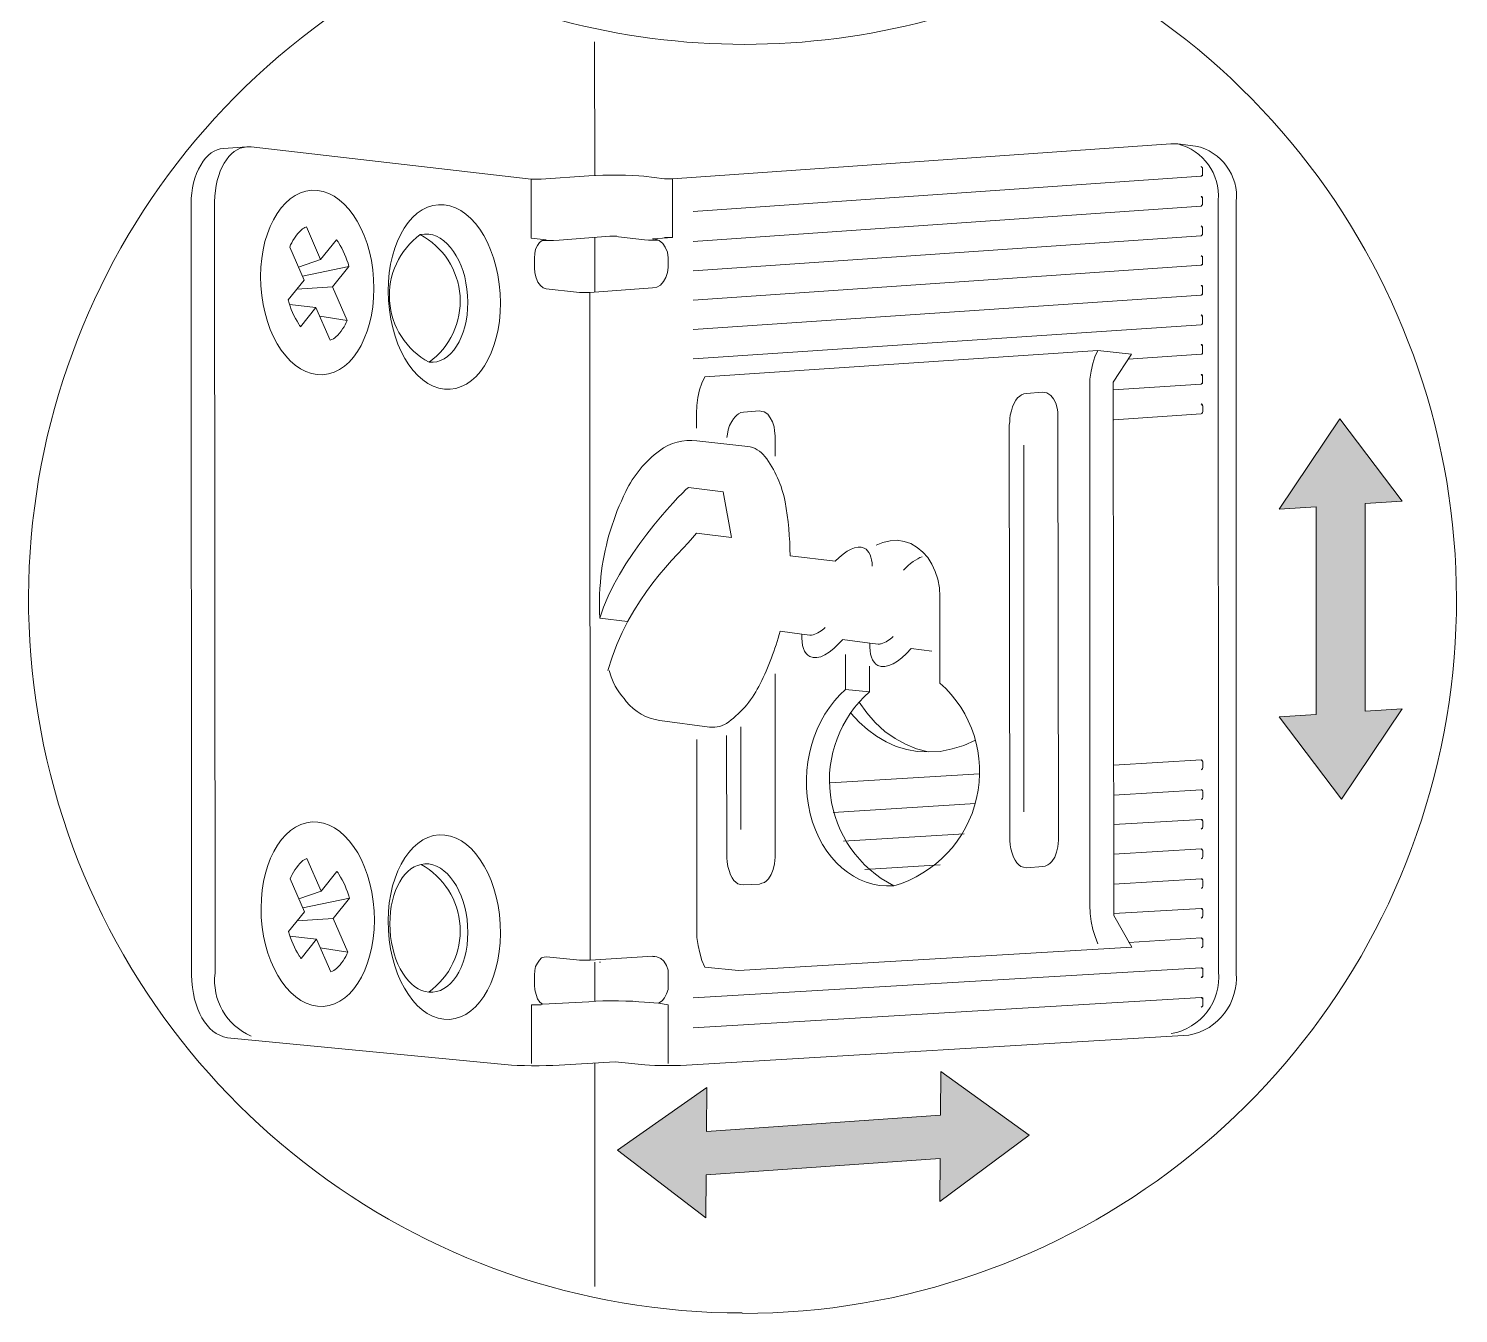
# Model space of a CAD drawing. Header units: metres. Extents: x -11.5 to 7.4, y -3.8 to 5.9.
# Drawn here: x 6.7774 to 6.9517, y -1.2804 to -1.1237 of the extents above; entities that cross this region are included whole.
import ezdxf

# ---------------------------------------------------------------- set-up
doc = ezdxf.new("R2010")
doc.units = ezdxf.units.M
doc.header["$MEASUREMENT"] = 0
doc.layers.add('PDF19_Geometry_Num_Penna__7_Num_Penna__7', color=7, linetype='Continuous', lineweight=18)

msp = doc.modelspace()

# ---------------------------------------------------------------- hatches: boundary and pattern name
at = {"layer": 'PDF19_Geometry_Num_Penna__7_Num_Penna__7', "linetype": 'Continuous', "lineweight": 18}
for points in [[(6.934400948116542, -1.182014783624965), (6.934400948116542, -1.207334297627889), (6.92986653151369, -1.207638967180181), (6.937482041814716, -1.217674634811907), (6.944886249039152, -1.206631592047605), (6.940351832436297, -1.206935033093636), (6.940351832436297, -1.181615519090712), (6.944886249039152, -1.181310849538421), (6.937270738738125, -1.171276410412953), (6.92986653151369, -1.182319453177255)], [(6.899393310902632, -1.258622591191744), (6.888629139059177, -1.250862117152129), (6.888581227315065, -1.25620734788608), (6.860052854963008, -1.258185242963456), (6.8600983096946, -1.252838783723246), (6.849197773656369, -1.260451837011752), (6.859960716993564, -1.268698799530025), (6.860006171725155, -1.263470276890704), (6.888535772583472, -1.261492381813328), (6.888490317851881, -1.266722132958909)]]:
    msp.add_hatch(color=7, dxfattribs=at).paths.add_polyline_path(points)

# ---------------------------------------------------------------- linework, layer by layer
at = {"layer": 'PDF19_Geometry_Num_Penna__7_Num_Penna__7', "color": 7, "linetype": 'Continuous', "lineweight": 18, "flags": 128}
for points in [[(6.80492068816462, -0.9752581629999826, 0.207065775362535), (6.777619593565541, -1.038569233069885, 1.000005780793238), (6.951737858144348, -1.038571068087181, 0.0287864284504903), (6.951141188658067, -1.028494253237861)], [(6.83625005478774, -1.250088895312564), (6.836969959455656, -1.250136807056674), (6.8378335993559, -1.250136807056674), (6.83870706730622, -1.250189632825822), (6.839628447000649, -1.250189632825822), (6.840492086900895, -1.250136807056674), (6.84130781505703, -1.250136807056674), (6.842085459519129, -1.250088895312564), (6.848890155689054, -1.249681031234497), (6.852527762722664, -1.250040983568454), (6.853084276058098, -1.250088895312564), (6.853746440931829, -1.250136807056674), (6.854524085393926, -1.250136807056674), (6.855282073755877, -1.250136807056674), (6.856107629962086, -1.250136807056674), (6.856885274424185, -1.250136807056674), (6.857585768693204, -1.250088895312564), (6.918876805921039, -1.246452025382712, 0.381044972426389), (6.924654470858242, -1.238878529995753), (6.924654348007612, -1.144835270195343, 0.3826526469597861), (6.919692656927801, -1.138025414299128), (6.917532942924057, -1.137776027528502), (6.91707225307684, -1.137776027528502), (6.916679131073886, -1.137776027528502)], [(6.917532697222805, -1.137776150379133, -0.3645563929504806), (6.922456550309837, -1.144633672318204), (6.922494634003872, -1.2386721409442, -0.3937708121621591), (6.916717214767921, -1.24624981325244)], [(6.800057031884291, -1.144835147344718), (6.800114771678473, -1.238878529995753, 0.3332244400973942), (6.804510244223406, -1.246561362439784)], [(6.826172372241947, -1.148775581171229), (6.82565394260055, -1.148775581171229), (6.825135512959152, -1.148832092459153, -0.554916751280321), (6.826210824487864, -1.164390387128666, -0.5503614619569334), (6.825135881511029, -1.148832583861657)], [(6.812421333130404, -1.157720212394124), (6.810537787333738, -1.160066167946767, -0.02260514425155445), (6.810324272945884, -1.159746387767489, -0.07079928593266087), (6.809026233232371, -1.156798955550322), (6.81096481610945, -1.154381255232137), (6.809215423196292, -1.150375096320758)], [(6.810760884070415, -1.153909754529842), (6.816442725519398, -1.15270090437075, 0.07040757210400388), (6.815166307516048, -1.149808632084623, 0.02582928019197921), (6.814921466218582, -1.149449908256925), (6.812990254379057, -1.151857780525035)], [(6.875751813599203, -1.188660019682443), (6.87022844945766, -1.187981884227343, 0.04612317384132116), (6.869621567365598, -1.181392176652782, 0.1156600756243521), (6.867169468872156, -1.175876183548796, 0.1968546044708093), (6.865072408687636, -1.174657505339632), (6.858857395522143, -1.173985512415829, 0.1992674173219118), (6.854293494769069, -1.175183306018587, 0.117436933082535), (6.850197654900764, -1.180159984874765, 0.08066829946795182), (6.847246782866071, -1.189829557641239, 0.04446984107760748), (6.847035111237604, -1.195595060366474), (6.850420874488067, -1.196017666519653)], [(6.884977527054213, -1.186508536670637), (6.885745343466237, -1.186969226517852), (6.886417336390041, -1.187530653878324), (6.887021761469587, -1.18819773277709), (6.887540191110986, -1.189018374958263), (6.887943141164016, -1.189886928883545), (6.888260095778902, -1.190856220322085), (6.888461570805417, -1.191888165579845), (6.888519064898347, -1.192958194531643), (6.888519064898347, -1.203506149273474, -0.5893473481344672), (6.882885135193474, -1.22823450606445, -0.5285982223350593), (6.879919643934297, -1.204575809673393)], [(6.850264977043771, -1.205740310756526, 0.2003222332909129), (6.854370644962149, -1.208064644599006), (6.860417352770124, -1.20886685918629, 0.1994533801208859), (6.862761342712753, -1.208247692031632, 0.1166483639759996), (6.866595510747842, -1.203592881815375, 0.04886449385868509), (6.869014193871029, -1.197193101308493), (6.871675138428543, -1.197551825136191)], [(6.876649114570951, -1.198212761503663), (6.879974803865338, -1.198630945034306), (6.880958837378989, -1.198753795660231, 0.1128620245746716), (6.881342131331873, -1.198716940472464, 0.1158886896116615), (6.88281142481792, -1.197826273434504)], [(6.810820958026493, -1.23093144585536), (6.816502799475478, -1.229722595696268, 0.07029022119631424), (6.8152262586215, -1.226829586306384, 0.02463463382195594), (6.814981540174658, -1.226470985329312), (6.813049959783257, -1.228878734746796), (6.811310394920174, -1.224892231935564)], [(6.826172372241947, -1.225561399294972), (6.825711682394735, -1.225561399294972), (6.82523133644737, -1.225624053114193, -0.5518793658810248), (6.826172863644452, -1.241181610679949)], [(6.812481284235854, -1.234741658018391), (6.81059773843919, -1.237088227824162, -0.02254642900698616), (6.810384224051333, -1.236767956242379, -0.07068428266481279), (6.809086307188448, -1.233820524025212), (6.811024890065527, -1.231402823707029), (6.809275497152369, -1.22739666479565)]]:
    msp.add_lwpolyline(points, format="xyb", dxfattribs=at)
for points in [[(6.846394813775289, -1.125303740582201), (6.846423069419252, -1.141614618186122)], [(6.804510367074032, -1.138136102713085), (6.804251152253334, -1.138136102713085), (6.803991937432635, -1.138136102713085), (6.801131974861123, -1.138337577739601)], [(6.839993436210269, -1.149545117492016), (6.840252651030967, -1.149494748735387), (6.840492209751522, -1.149446836991276), (6.838649450362661, -1.149245361964762), (6.838649450362661, -1.14207579943584), (6.804510489924658, -1.13813597986246)], [(6.916678762522007, -1.137776027528502), (6.855905786383694, -1.14202788769173)], [(6.839887538970723, -1.14207579943584), (6.839532500661804, -1.14207579943584), (6.839071810814589, -1.14207579943584), (6.838649204661408, -1.14207579943584)], [(6.852422111184369, -1.141715969952509), (6.851807858054748, -1.141668058208398), (6.851049869692798, -1.141615232439252), (6.850166573692407, -1.141567320695142), (6.849245193997975, -1.141567320695142), (6.848323814303546, -1.141567320695142), (6.847412262659191, -1.141567320695142), (6.846490882964762, -1.141615232439252), (6.84570341045259, -1.141668058208398), (6.839887661821349, -1.142075922286467)], [(6.852422234034993, -1.141715847101883), (6.854927158297585, -1.14202788769173), (6.855148289424248, -1.14202788769173), (6.855387848144797, -1.14202788769173), (6.855647062965499, -1.14202788769173), (6.855906277786199, -1.14202788769173)], [(6.854264870573227, -1.149545363193267), (6.853871748570272, -1.149394256923381), (6.853449142417093, -1.14934634517927), (6.855906154935571, -1.149184182353052), (6.855906154935571, -1.142028133392982)], [(6.858401496849339, -1.146015741859848), (6.920355067502781, -1.141715969952509)], [(6.920517844582129, -1.140693729894196), (6.920354453249653, -1.140535252586754)], [(6.920354453249653, -1.140535375437381), (6.920412193043838, -1.140589429712787), (6.920517844582129, -1.140636112950638), (6.920517844582129, -1.14079459025808), (6.920517844582129, -1.141456755131809)], [(6.920460350489199, -1.141615232439252), (6.920354698950904, -1.141715969952509), (6.920412438745089, -1.141715969952509), (6.920518090283382, -1.141615232439252), (6.920518090283382, -1.141456755131809)], [(6.797196946462154, -1.145046818973184), (6.797235030156193, -1.239079145067887)], [(6.858401496849339, -1.149653717445333), (6.920355067502781, -1.145344117487921)], [(6.920354453249653, -1.144177773645398), (6.920412193043838, -1.144177773645398), (6.920517844582129, -1.144274825639878), (6.920517844582129, -1.144427160416025), (6.920517844582129, -1.145094239314792)], [(6.920517844582129, -1.144326545753393), (6.920354453249653, -1.144177896496025)], [(6.920460350489199, -1.145245468435304), (6.920354698950904, -1.145343748936043), (6.920412438745089, -1.145295837191933), (6.920518090283382, -1.145195099678675), (6.920518090283382, -1.145094362165418)], [(6.810276238351147, -1.152810978531578), (6.812990008677808, -1.151857657674408), (6.811250443814721, -1.147869926356917)], [(6.842085459519129, -1.149494748735387), (6.848266074509361, -1.149034058888172)], [(6.848266320210612, -1.149034058888172), (6.848525535031314, -1.149034058888172), (6.848784749852012, -1.149034058888172), (6.849091876416821, -1.149034058888172), (6.849303179493411, -1.14908688465732)], [(6.858401496849339, -1.153233216132879), (6.920355067502781, -1.148986269994688)], [(6.920354453249653, -1.147753955366045), (6.920412193043838, -1.147805552628934), (6.920517844582129, -1.147906290142191), (6.920517844582129, -1.148016855705522), (6.920517844582129, -1.148674106554215)], [(6.920517844582129, -1.147964152787), (6.920354453249653, -1.147754078216671)], [(6.920460350489199, -1.148885409630805), (6.920354698950904, -1.148986147144062), (6.920412438745089, -1.148933321374915), (6.920518090283382, -1.148832583861657), (6.920518090283382, -1.148674106554215)], [(6.842085213817876, -1.149494994436639), (6.841403392843997, -1.149545363193267), (6.840712972326308, -1.149545363193267), (6.839993067658391, -1.149545363193267), (6.839666284993434, -1.149807035026486), (6.839426726272883, -1.150166987360443), (6.83920559514622, -1.150622763182621), (6.839109771658, -1.151136278798982), (6.839071687963962, -1.151692792134418), (6.839071687963962, -1.152874615155806)], [(6.840492209751522, -1.149446836991276), (6.840185083186711, -1.149494748735387)], [(6.846423560821755, -1.149183568099923), (6.846423560821755, -1.155843300531259)], [(6.84930293379216, -1.149087007507945), (6.852470022928479, -1.149446959841902)], [(6.852470145779105, -1.149446836991276), (6.852988575420504, -1.149494748735387), (6.853602828550123, -1.149494748735387), (6.854264993423852, -1.149545117492016)], [(6.854005778603153, -1.149446836991276), (6.853449265267718, -1.149346099478019)], [(6.855349395898884, -1.151645986045941), (6.855281828054625, -1.150982592665952), (6.855022613233926, -1.150363425511295), (6.854725314719191, -1.149902735664081), (6.854264624871977, -1.149545240342642)], [(6.855906154935571, -1.149183568099923), (6.855704679909056, -1.149183568099923), (6.855387725294174, -1.149183568099923), (6.85514816657362, -1.149183568099923), (6.854927035446957, -1.149183568099923)], [(6.855349641600135, -1.151645986045941), (6.855349641600135, -1.152825352054811), (6.855282073755877, -1.153434691159394), (6.855090426779437, -1.154053858314051), (6.854783300214628, -1.154562459905375), (6.854428261905706, -1.15497523800848), (6.853967572058492, -1.15523445282918), (6.853449142417093, -1.155335190342437), (6.845828718091031, -1.155891703677873)], [(6.920517844582129, -1.151544020026424), (6.920354453249653, -1.151395370769056), (6.920412193043838, -1.151395370769056), (6.920517844582129, -1.151496108282315), (6.920517844582129, -1.151645986045941), (6.920517844582129, -1.152316750463486)], [(6.920460350489199, -1.152465276870228), (6.920354698950904, -1.152566014383485), (6.920412438745089, -1.152566014383485), (6.920518090283382, -1.152465276870228), (6.920518090283382, -1.15231662761286)], [(6.816442725519398, -1.152700535818872), (6.814443945835617, -1.155193175018869)], [(6.839071687963962, -1.15287449230518), (6.839109771658, -1.153492430953579), (6.839273162990477, -1.15410299856442), (6.83946480996692, -1.154615285674523), (6.839791592631874, -1.155023149752591), (6.840126974840649, -1.155335190342437), (6.840491841199645, -1.155435927855695)], [(6.858401496849339, -1.156813083372302), (6.920355067502781, -1.152566137234111)], [(6.810086679835345, -1.155476591412876), (6.814444191536868, -1.155194034973251)], [(6.816234002305954, -1.159284469414014), (6.814444068686242, -1.155193543570747)], [(6.845828595240407, -1.155891703677873), (6.845405989087228, -1.155891703677873), (6.844945299240011, -1.155891703677873), (6.844552177237054, -1.155891703677873), (6.844187310878063, -1.155843791933762), (6.840491964050269, -1.155435927855695)], [(6.845828472389778, -1.155891703677872), (6.845866556083816, -1.237290071402556)], [(6.920354453249653, -1.155023026901964), (6.920460104787946, -1.155023026901964), (6.920517844582129, -1.155124992921482), (6.920517844582129, -1.155282241722664), (6.920517844582129, -1.155945635102654)], [(6.920517844582129, -1.155171799009958), (6.920354453249653, -1.155023149752591)], [(6.920518090283382, -1.156102883903835), (6.920354698950904, -1.156203621417093), (6.920460350489199, -1.156155709672983), (6.920518090283382, -1.156054972159725), (6.920518090283382, -1.155945635102654)], [(6.80919171302549, -1.157331881565579), (6.812421455981031, -1.157720089543498)], [(6.814165689167897, -1.161715191898544), (6.812421210279778, -1.157720089543498)], [(6.858401496849339, -1.160403147213677), (6.920355067502781, -1.156204112819597)], [(6.812874774790689, -1.158763828461348), (6.81623351090345, -1.159284715115266)], [(6.920517844582129, -1.158814197217977), (6.920354453249653, -1.158612722191462), (6.920460104787946, -1.158665547960609), (6.920517844582129, -1.15876137144883), (6.920517844582129, -1.158862108962087), (6.920517844582129, -1.159534101885892)], [(6.858401496849339, -1.163982645901224), (6.920355067502781, -1.159832751757513)], [(6.920518090283382, -1.159730171484866), (6.920354698950904, -1.159832137504383), (6.920460350489199, -1.159782997254013), (6.920518090283382, -1.159682259740756), (6.920518090283382, -1.159533610483389)], [(6.85882398015189, -1.170644343942575), (6.858862063845926, -1.169660310428924), (6.858987371484371, -1.168689790484125), (6.859188846510886, -1.167773324814733), (6.85948614502562, -1.166952682633561), (6.85984118333454, -1.166181180702758), (6.907762755494952, -1.162960037291032)], [(6.907762509793699, -1.162960405842909), (6.907397643434708, -1.163733136279972), (6.907138428614006, -1.164545178917329), (6.906936953587492, -1.165470244130536), (6.906803046405233, -1.166439535569076), (6.906803046405233, -1.167413741032653)], [(6.909653303777294, -1.166799487903033), (6.911860929525147, -1.163421095690125), (6.907762632644324, -1.162960405842909)], [(6.920354453249653, -1.162240378324369), (6.920460104787946, -1.162240378324369), (6.920517844582129, -1.162341115837627), (6.920517844582129, -1.162504507170106), (6.920517844582129, -1.1631617580188)], [(6.920517844582129, -1.162394064457401), (6.920354453249653, -1.162240501174995)], [(6.911457610920239, -1.164030557645333), (6.920354453249653, -1.163421218540751)], [(6.920518090283382, -1.163320358176867), (6.920354698950904, -1.163421095690125), (6.920460350489199, -1.163421095690125), (6.920518090283382, -1.163320358176867), (6.920518090283382, -1.163161880869425)], [(6.920517844582129, -1.166031671491009), (6.920354453249653, -1.16588302223364)], [(6.920354453249653, -1.165883145084266), (6.920460104787946, -1.165883145084266), (6.920517844582129, -1.165983882597525), (6.920517844582129, -1.166132531854892), (6.920517844582129, -1.166799610753659)], [(6.897579544261491, -1.169362151959806), (6.897781019288006, -1.169002199625849), (6.897982494314522, -1.168742984805149), (6.89824170913522, -1.168541509778635), (6.898443184161735, -1.168383032471192), (6.89876013877662, -1.168230697695047), (6.899057437291356, -1.168181557444677), (6.900996020168437, -1.16803290818731)], [(6.900996020168437, -1.16803229393418), (6.901322802833393, -1.168081434184549), (6.901562361553943, -1.168134259953697), (6.902023051401159, -1.168441386518507), (6.90237808971008, -1.168852936115352), (6.902637304530778, -1.169362766212935), (6.902800695863258, -1.169972105317519), (6.902896519351479, -1.170432795164734), (6.902896519351479, -1.17105196231939), (6.902954259145664, -1.222654139232481)], [(6.90680280070398, -1.167413741032653), (6.90680280070398, -1.230581075870224)], [(6.911918300767455, -1.235701367108108), (6.909700846969526, -1.231862285047985), (6.909652935225418, -1.166799365052406)], [(6.909653303777294, -1.167773816217236), (6.920354821801528, -1.167053911549321)], [(6.920518090283382, -1.166953174036064), (6.920354698950904, -1.167053911549321), (6.920460350489199, -1.167002314286434), (6.920518090283382, -1.166900348266917), (6.920518090283382, -1.166799610753659)], [(6.897579298560238, -1.169362151959806), (6.897377823533724, -1.169822841807021), (6.897224260251319, -1.170331443398346), (6.897060868918839, -1.170840044989672), (6.897022785224804, -1.171252823092776), (6.897022785224804, -1.171660687170843), (6.896955217380544, -1.172073465273948)], [(6.920517844582129, -1.169660187578298), (6.920354453249653, -1.169462398070561)], [(6.920354821801528, -1.169462766622439), (6.920460473339823, -1.169510678366549), (6.920518213134008, -1.169611415879806), (6.920556296828043, -1.169721981443138), (6.920556296828043, -1.170379232291831)], [(6.858823857301266, -1.170643975390697), (6.858823857301266, -1.172448651085519)], [(6.863123629208603, -1.171612898277359), (6.862864414387904, -1.172121499868684), (6.862701023055424, -1.172630101460009), (6.862605199567206, -1.173153445126444), (6.862509376078982, -1.173561309204513)], [(6.86312338350735, -1.171612406874855), (6.863324858533865, -1.171301594791267), (6.863526333560381, -1.171052208020642), (6.863747464687044, -1.170839676437794), (6.863948939713559, -1.170691027180426), (6.864246238228294, -1.170532549872984), (6.864563192843182, -1.170480952610095), (6.866501775720261, -1.170331074846469)], [(6.866501775720261, -1.170331566248972), (6.866808902285069, -1.170379477993083), (6.86706811710577, -1.17043230376223), (6.867528806952985, -1.17073943032704), (6.867826105467721, -1.171152208430144), (6.86808532028842, -1.17166081002147), (6.868286795314935, -1.172279977176126), (6.868344535109118, -1.172740667023341), (6.868402274903303, -1.173350006127924), (6.868402274903303, -1.17582667474655)], [(6.909701215521403, -1.171411177549592), (6.920354821801528, -1.170691272881678)], [(6.920518090283382, -1.170590781069672), (6.920354698950904, -1.170691518582929), (6.920460350489199, -1.170643606838819), (6.920518090283382, -1.170533041275488), (6.920556173977419, -1.170379477993084)], [(6.896955463081797, -1.172121499868684), (6.897023030926054, -1.22213521818858)], [(6.898759893075368, -1.174482443197691), (6.898759893075368, -1.219222184146671)], [(6.858841056388895, -1.185246123638642), (6.863085545514567, -1.185771924317597), (6.862094140963361, -1.180176078306761), (6.857847194825169, -1.179646592109029)], [(6.880744954439255, -1.186710011697152), (6.881541026495242, -1.186359887413268), (6.882424322495634, -1.18614858433668), (6.883297790445956, -1.18610067259257), (6.884161430346198, -1.186249321849937), (6.884977158502336, -1.186508536670637)], [(6.871675138428543, -1.197551210883062), (6.872659171942193, -1.197672833002727)], [(6.884986986552407, -1.199299989543089), (6.887532451521553, -1.199616944157973)], [(6.87700181871798, -1.204273719984246), (6.87700181871798, -1.200041515921165)], [(6.868402274903303, -1.202392508349472), (6.868402274903303, -1.22475009376137)], [(6.879919521083673, -1.201451963957398), (6.879919521083673, -1.204576055374644), (6.87700181871798, -1.204273842834871)], [(6.878681432475611, -1.205857510253657), (6.87960281217004, -1.207133928257007), (6.88062001535269, -1.208314522772136), (6.88180060986782, -1.209394379774007), (6.883038944177132, -1.21026293369929), (6.884325190230555, -1.21097301031713), (6.885639691927944, -1.211544265727676), (6.887079501263772, -1.21189439001156), (6.885745343466237, -1.211846478267449), (6.884459097412813, -1.211597091496824), (6.883182679409463, -1.211237139162866), (6.881964001200298, -1.210675711802394), (6.880783406685168, -1.21000371887859), (6.879660551964225, -1.209183076697419), (6.878643348781575, -1.208266611028025), (6.877664229292961, -1.207186754026154)], [(6.86249500255575, -1.209918460544198), (6.862509744630863, -1.224231786970598)], [(6.864246483929547, -1.208842166210479), (6.864246483929547, -1.221371701548462)], [(6.85884781317332, -1.210377799034529), (6.858862555248432, -1.23350442936471)], [(6.8928572890516, -1.210464408725805), (6.89143713581592, -1.211136401649608), (6.889997326480092, -1.211544265727676), (6.888519433450226, -1.211846478267449), (6.887079624114397, -1.21189439001156)], [(6.920556296828043, -1.213122896270798), (6.920518213134008, -1.213027072782578), (6.920460473339823, -1.212926335269321), (6.920354821801528, -1.212873509500174), (6.909701215521403, -1.213535674373904)], [(6.920354698950904, -1.212873263798921), (6.920556173977419, -1.213074738825437)], [(6.920354698950904, -1.214106561232573), (6.920460350489199, -1.21404390741335), (6.920518090283382, -1.213943169900093), (6.920556173977419, -1.213794520642725), (6.920556173977419, -1.213122527718921)], [(6.875139894631475, -1.215685560327572), (6.89331810174944, -1.214562705606627)], [(6.920517844582129, -1.213996364221118), (6.920354453249653, -1.21410692978445)], [(6.909701215521403, -1.217173035706259), (6.920354821801528, -1.216507185313751)], [(6.920354698950904, -1.216506693911248), (6.920556173977419, -1.21666394271243)], [(6.920354698950904, -1.217681882998836), (6.920460350489199, -1.217681882998836), (6.920518090283382, -1.217586059510615), (6.920556173977419, -1.217422668178137), (6.920556173977419, -1.216765417329443)], [(6.920556296828043, -1.216765294478818), (6.920518213134008, -1.216601903146339), (6.920460473339823, -1.216507308164378), (6.920354821801528, -1.216507308164378)], [(6.875504638139844, -1.219275009915818), (6.8928572890516, -1.218195152913947)], [(6.920517844582129, -1.217585813809364), (6.920354453249653, -1.217681637297584)], [(6.909701215521403, -1.220753148646935), (6.920354821801528, -1.220143809542352)], [(6.920354698950904, -1.220143686691726), (6.920556173977419, -1.220292335949094)], [(6.920354698950904, -1.221324035505603), (6.920460350489199, -1.221261381686382), (6.920518090283382, -1.221160644173124), (6.920556173977419, -1.221064820684903), (6.920556173977419, -1.2203928277611)], [(6.920556296828043, -1.220393073462351), (6.920518213134008, -1.220244424204984), (6.920460473339823, -1.220143686691727), (6.920354821801528, -1.220143686691727)], [(6.876742726747903, -1.22280217423672), (6.891484801858779, -1.22188079454229)], [(6.897022662374175, -1.22213521818858), (6.897022662374175, -1.222701559574088), (6.897060746068213, -1.223215075190451), (6.897156569556433, -1.223723676781775), (6.897319960888915, -1.2242322783731), (6.897483352221393, -1.224750708014499)], [(6.920517844582129, -1.221213838494149), (6.920354453249653, -1.221324404057481)], [(6.902954013444411, -1.222653402128725), (6.902896273650226, -1.223474044309898), (6.902742710367821, -1.224131295158591), (6.90250315164727, -1.224750462313247), (6.902138285288276, -1.22526397792961), (6.901917154161612, -1.225513364700235), (6.901677595441063, -1.225671842007677), (6.901360640826177, -1.225820491265046), (6.90106334231144, -1.225873317034193), (6.899057191590105, -1.226031794341634)], [(6.909701215521403, -1.22439050997929), (6.920354821801528, -1.223723431080524)], [(6.920354698950904, -1.22372355393115), (6.920556173977419, -1.223934857007738)], [(6.920354698950904, -1.224951937339763), (6.920460350489199, -1.224905254101912), (6.920518090283382, -1.224803288082395), (6.920556173977419, -1.224644810774953), (6.920556173977419, -1.223982645901224)], [(6.920556296828043, -1.22398276875185), (6.920518213134008, -1.223882031238592), (6.920460473339823, -1.22377146567526), (6.920354821801528, -1.22372355393115)], [(6.862509376078982, -1.224285104142248), (6.862509376078982, -1.224803533783647), (6.862567115873167, -1.225312135374972), (6.862662939361387, -1.225873562735445), (6.862826330693869, -1.22638216432677), (6.862960237876122, -1.226900593968169)], [(6.868402520604556, -1.224750462313247), (6.868344780810371, -1.225561276444346), (6.868181389477893, -1.22623326936815), (6.86794183075734, -1.226842608472733), (6.867624876142457, -1.227362266620391), (6.867365661321758, -1.227610424884757), (6.867126102601205, -1.227821727961347), (6.86680914798632, -1.227922465474604), (6.866502021421509, -1.228023202987861), (6.864563438544433, -1.22812394050112)], [(6.879343720199966, -1.22623326936815), (6.88855751714426, -1.225671842007677)], [(6.897483352221393, -1.224750462313247), (6.897674999197834, -1.225100586597131), (6.897876474224349, -1.225412627186977), (6.898135689045047, -1.225671842007677), (6.898394903865748, -1.225873317034193), (6.898702030430558, -1.22597405454745), (6.899057068739479, -1.226031794341634)], [(6.920517844582129, -1.224851199826506), (6.920354453249653, -1.224951937339763)], [(6.862960483577375, -1.226900348266917), (6.863161958603891, -1.2272504725508), (6.863383089730554, -1.227563741646906), (6.863622648451106, -1.227773816217235), (6.863881863271805, -1.227970377218714), (6.864208645936765, -1.228071114731971), (6.864563684245683, -1.22812394050112)], [(6.909701215521403, -1.228023202987861), (6.920354821801528, -1.227362266620391)], [(6.920354698950904, -1.227362266620391), (6.920556173977419, -1.227514601396536)], [(6.920556296828043, -1.227610547735383), (6.920518213134008, -1.227461898478015), (6.920460473339823, -1.227362389471017), (6.920354821801528, -1.227362389471017)], [(6.810336189456599, -1.229832547006469), (6.813049959783257, -1.228879226149299)], [(6.920517844582129, -1.228431312767181), (6.920354453249653, -1.228532050280439)], [(6.920354698950904, -1.228531927429813), (6.920460350489199, -1.228531927429813), (6.920518090283382, -1.228431189916555), (6.920556173977419, -1.228282540659187), (6.920556173977419, -1.227610547735383)], [(6.816502799475478, -1.229721981443138), (6.814504019791693, -1.232215849149394)], [(6.90680280070398, -1.230581198720849), (6.906840884398019, -1.231613143978612), (6.906936707886238, -1.23258243541715), (6.907138182912753, -1.23355172685569), (6.907455137527638, -1.234420280780973), (6.907762264092447, -1.235288834706255)], [(6.909701215521403, -1.231612775426734), (6.920354821801528, -1.230993608272077)], [(6.920354698950904, -1.230993731122703), (6.920556173977419, -1.231152208430144)], [(6.920556296828043, -1.231253437345906), (6.920518213134008, -1.231090046013426), (6.920460473339823, -1.230994222525206), (6.920354821801528, -1.230994222525206)], [(6.810146630940798, -1.232497668485263), (6.814504142642319, -1.232216340551897)], [(6.816293953411403, -1.236306160739531), (6.814504019791693, -1.232215234896264)], [(6.920517844582129, -1.232073465273948), (6.920354453249653, -1.232169288762169)], [(6.920354698950904, -1.232169411612794), (6.920460350489199, -1.232121499868684), (6.920518090283382, -1.232020762355426), (6.920556173977419, -1.231910196792095), (6.920556173977419, -1.231252945943401)], [(6.809251664130942, -1.234352958637967), (6.812481407086484, -1.234741166615886)], [(6.858862186696555, -1.233504797916588), (6.858862186696555, -1.23452077259298), (6.859025578029032, -1.235499892081593), (6.859227053055546, -1.236421271776022), (6.859486267876248, -1.237342651470452), (6.859841306185167, -1.238158379626586)], [(6.814225640273349, -1.23873663752281), (6.812481161385231, -1.234741535167764)], [(6.812934848746766, -1.235785519786866), (6.816293584859526, -1.236306406440783)], [(6.863948939713559, -1.238571157729691), (6.911918423618081, -1.235701367108108)], [(6.911553557259088, -1.23514067685139), (6.920354576100276, -1.234582935009696)], [(6.920517844582129, -1.235701367108108), (6.920354453249653, -1.235802104621365)], [(6.920354698950904, -1.234583303561574), (6.920556173977419, -1.234779864563052)], [(6.920354698950904, -1.235802350322618), (6.920460350489199, -1.23574952455347), (6.920556173977419, -1.235648787040212), (6.920556173977419, -1.235500137782845), (6.920556173977419, -1.234833058884076)], [(6.920556296828043, -1.234832813182826), (6.920556296828043, -1.234733304175828), (6.920460473339823, -1.23463133815631), (6.920354821801528, -1.2345834264122)], [(6.839666776395937, -1.237289825701304), (6.839427217675386, -1.237649778035261), (6.839206086548723, -1.238062556138367), (6.839110263060501, -1.238571157729691), (6.839072179366466, -1.239132585090164)], [(6.839666530694686, -1.237289825701304), (6.839925745515385, -1.237030610880605), (6.840252528180343, -1.236929873367347), (6.840549826695078, -1.236881961623236), (6.844187433728687, -1.237241913957194)], [(6.840549826695078, -1.236881961623236), (6.840252528180343, -1.236929873367347)], [(6.853507005061903, -1.23682913585409), (6.845866924635693, -1.237289825701304), (6.845463974582664, -1.237289825701304), (6.845013112785521, -1.237289825701304), (6.844552422938307, -1.237289825701304), (6.844187556579312, -1.237241913957194)], [(6.846423560821755, -1.237548917671377), (6.846423560821755, -1.24230937942593)], [(6.846989902207264, -1.237548917671377), (6.847105381795632, -1.237548917671377)], [(6.853967326357239, -1.236881961623236), (6.853506636510026, -1.23682913585409)], [(6.85446646845037, -1.237078645475341), (6.854005778603153, -1.236882084473862), (6.853507005061903, -1.236829258704716)], [(6.85446646845037, -1.237078522624715), (6.854831334809361, -1.237438474958672), (6.855148289424248, -1.237961818625108), (6.855349764450763, -1.238518331960544), (6.855387848144797, -1.239079759321016), (6.855387848144797, -1.240308265580255)], [(6.840031151352429, -1.242669454610514), (6.839724024787618, -1.242410239789814), (6.839426726272883, -1.241998690192969), (6.839273162990477, -1.241490088601644), (6.839109771658, -1.240917604684838), (6.839071687963962, -1.240361091349404), (6.839071687963962, -1.239132585090164)], [(6.858401496849339, -1.241902129600993), (6.920355067502781, -1.238211696798238)], [(6.85984118333454, -1.238158379626586), (6.863949308265436, -1.238571157729691)], [(6.920517844582129, -1.239290939546978), (6.920354453249653, -1.239391677060238)], [(6.920354698950904, -1.23821194249949), (6.920556173977419, -1.238360591756857)], [(6.920354698950904, -1.239391677060238), (6.920460350489199, -1.239391677060238), (6.920556173977419, -1.239290939546978), (6.920556173977419, -1.239132462239537), (6.920556173977419, -1.238470297365807)], [(6.920556296828043, -1.238470297365807), (6.920556296828043, -1.238311820058365), (6.920460473339823, -1.238212311051367), (6.920354821801528, -1.238212311051367)], [(6.85247026862973, -1.24241097689357), (6.854207376480296, -1.242559626150937), (6.854629982633472, -1.242262327636201), (6.85492728114821, -1.241902375302244), (6.85518649596891, -1.241387631179623), (6.855349887301387, -1.240870430044484), (6.855387970995425, -1.240307774177752)], [(6.839887538970723, -1.242722771782164), (6.839532500661804, -1.242722771782164), (6.839109894508624, -1.242722771782164), (6.838706944455593, -1.242722771782164)], [(6.83870706730622, -1.242722771782164), (6.83870706730622, -1.249877592235975)], [(6.852470145779105, -1.242410731192319), (6.851807980905376, -1.24235790542317), (6.851049992543425, -1.24230999367906), (6.850224436337216, -1.24230999367906), (6.849303056642785, -1.24226208193495), (6.848323937154172, -1.24226208193495), (6.847412385509816, -1.24226208193495), (6.846529089509424, -1.24230999367906), (6.845703533303215, -1.24235790542317), (6.840031519904306, -1.242669946013018), (6.839887784671976, -1.242722771782164)], [(6.854207253629667, -1.242559380449686), (6.855387848144797, -1.242722771782164), (6.855387848144797, -1.249877592235975)], [(6.858401496849339, -1.245530154285778), (6.920355067502781, -1.241849549533097)], [(6.920517844582129, -1.242919578484895), (6.920354453249653, -1.243020315998153)], [(6.920354698950904, -1.241849303831846), (6.920556173977419, -1.241997953089213)], [(6.920354698950904, -1.243020315998153), (6.920460350489199, -1.242972404254042), (6.920556173977419, -1.242871666740784), (6.920556173977419, -1.242770929227527), (6.920556173977419, -1.242098936303723)], [(6.920556296828043, -1.242098936303723), (6.920556296828043, -1.241950287046355), (6.920460473339823, -1.241849549533097), (6.920354821801528, -1.241849549533097)], [(6.801631116954255, -1.246758660545018), (6.836250423339619, -1.250089141013816)], [(6.846423560821755, -1.249829926193117), (6.84643338887183, -1.277096622616935)]]:
    msp.add_lwpolyline(points, dxfattribs=at)
for points in [[(6.934400948116542, -1.182014783624965), (6.92986653151369, -1.182319453177255), (6.937270738738125, -1.171276410412953), (6.944886249039152, -1.181310849538421), (6.940351832436297, -1.181615519090712), (6.940351832436297, -1.206935033093636), (6.944886249039152, -1.206631592047605), (6.937482041814716, -1.217674634811907), (6.92986653151369, -1.207638967180181), (6.934400948116542, -1.207334297627889)], [(6.899393310902632, -1.258622591191744), (6.888629139059177, -1.250862117152129), (6.888581227315065, -1.25620734788608), (6.860052854963008, -1.258185242963456), (6.8600983096946, -1.252838783723246), (6.849197773656369, -1.260451837011752), (6.859960716993564, -1.268698799530025), (6.860006171725155, -1.263470276890704), (6.888535772583472, -1.261492381813328), (6.888490317851881, -1.266722132958909)]]:
    msp.add_lwpolyline(points, close=True, dxfattribs=at)
at = {"layer": 'PDF19_Geometry_Num_Penna__7_Num_Penna__7', "color": 7, "linetype": 'Continuous', "lineweight": 18}
for centre, radius, start, end in [((6.864414997783516, -1.193276680654074), 0.08703988214778136, 118.4589564353569, 269.997937811476), ((6.864432982535382, -1.193305258893584), 0.08706201593763918, 270.0001542235393, 61.3000355712905), ((6.871899190359123, -1.194088341114248), 0.00372538293132596, 287.8320902365327, 314.5304897305031)]:
    msp.add_arc(centre, radius, start, end, dxfattribs=at)
for centre, major_axis, ratio, start_param, end_param in [((6.800876990598073, -1.144579296853995), (0.0004030697331209862, 0.006236886647113859), 0.5864975655679935, 0.04043811712979695, 1.683658823435062), ((6.804818562957074, -1.146228794722667), (-0.001008691351318091, 0.0080761702354597), 0.5764655964517353, 6.244181090860343, 7.609127782149909), ((6.826183872528151, -1.156582424260018), (-0.0004928522928349113, 0.007816468815939226), 0.6043290872997892, 3.043308054561788, 6.181569653804408), ((6.882784016226104, -1.215008514725474), (0.001322370971493569, 0.01320499116719498), 0.7931401200458934, 0.7052359881235701, 3.276778488646018), ((6.826030196734211, -1.233384839487529), (-0.0004961107115191159, 0.007797492165029674), 0.5865085606451442, 0.06637933283289588, 3.064553913232433), ((6.826156135425444, -1.233369687394896), (-0.0005207349398315128, 0.007822211859874972), 0.6083600374956116, 3.03599058507003, 6.170799709376769), ((6.809122552834829, -1.227945954312262), (0.008391637264351994, 0.01852011413045007), 0.4557599978294274, 2.404002849563533, 3.243282420572093)]:
    msp.add_ellipse(centre, major_axis=major_axis, ratio=ratio, start_param=start_param, end_param=end_param, dxfattribs=at)
for centre, major_axis, ratio in [((6.812574330812208, -1.154670683309253), (-0.0006808745045949754, 0.01124781434280475), 0.6115255751860353), ((6.828071930981226, -1.156430707218446), (-0.000710902179008598, 0.01124988729001486), 0.6055350468315854), ((6.812634363570524, -1.231692180707904), (-0.0006807073524184304, 0.01124787129800753), 0.6115145667478588), ((6.828071335505435, -1.233270653065984), (-0.0006281765040423446, 0.01125208593831761), 0.6066954780818484)]:
    msp.add_ellipse(centre, major_axis=major_axis, ratio=ratio, dxfattribs=at)
for points in [[(6.809215668897545, -1.150375342022009), (6.809492082805874, -1.149612439635023), (6.809976114272013, -1.148891306460849), (6.81064319317078, -1.148254940218563)], [(6.810643316021405, -1.148255677322318), (6.810809164366407, -1.148095971508617), (6.811018010430477, -1.147964521338879), (6.811250198113477, -1.147869926356917)], [(6.816234002305954, -1.159284469414014), (6.815955131385107, -1.160009288106965), (6.815483384981555, -1.160693566093362), (6.814847018739269, -1.161300448185426)], [(6.814847141589899, -1.161300079633548), (6.814667779676051, -1.16147575602862), (6.814429449461759, -1.161615805742172), (6.814165320616019, -1.161715314749171)], [(6.857847194825169, -1.179646592109029), (6.85659780395952, -1.180671166329234), (6.849121114865788, -1.188493065681811), (6.847035111237597, -1.195595060366474)], [(6.848024058776293, -1.201968550839409), (6.850589179845581, -1.193023796765887), (6.856462668271007, -1.188025004797042), (6.858841056388897, -1.18524612363864)], [(6.879276398056962, -1.187047850918443), (6.878382045500234, -1.186596989121301), (6.877054030233996, -1.187302151714105), (6.875751813599201, -1.188660879636826)], [(6.880255517545576, -1.189238277578666), (6.880224804889091, -1.188154735058017), (6.879900479236653, -1.187362348520807), (6.879276398056963, -1.187047850918441)], [(6.886342888910731, -1.18810399774951), (6.885637726317929, -1.188337413938766), (6.88483796874316, -1.188919725905645), (6.884049267724727, -1.189740368086816)], [(6.871675138428543, -1.197551825136191), (6.871607570584284, -1.198906867540133), (6.871922068186647, -1.199914242672709), (6.872649343892115, -1.200279109031705)], [(6.872659171942193, -1.197672833002727), (6.872785708086892, -1.197688803584096), (6.872920843775407, -1.197677747027764), (6.873040008882549, -1.197634749308691)], [(6.872649343892119, -1.200279109031703), (6.873656719024695, -1.20078279659799), (6.875194808861263, -1.199905643128893), (6.876654274297235, -1.198179591834664)], [(6.879974681014714, -1.198630453631804), (6.879904656157936, -1.199987953048264), (6.880224067785335, -1.200996556687097), (6.880948886478282, -1.201358966033573)], [(6.880948886478288, -1.201358966033574), (6.881956261610866, -1.201865110612381), (6.88353120663521, -1.201024812331061), (6.884986986552406, -1.199299989543091)], [(6.848167916859248, -1.201987224134549), (6.848794455051459, -1.204144481125774), (6.849521730756928, -1.204786989899357), (6.850264977043765, -1.205740310756527)], [(6.809275620002998, -1.227397033347527), (6.809552033911322, -1.22663413096054), (6.810036065377464, -1.225912997786366), (6.810703144276234, -1.22527663154408)], [(6.810703389977485, -1.225277122946584), (6.810869238322481, -1.225117417132882), (6.811078084386548, -1.224985966963144), (6.811310272069549, -1.224891371981184)], [(6.816293953411403, -1.236306160739531), (6.816015082490559, -1.237030979432483), (6.815543336087009, -1.237715257418879), (6.814906969844722, -1.238322139510943)], [(6.814907092695348, -1.238321525257814), (6.814727730781502, -1.238497201652883), (6.814489400567206, -1.238637251366436), (6.814225271721464, -1.238736760373435)]]:
    msp.add_open_spline(points, degree=3, dxfattribs=at)

doc.saveas('drawing.dxf')
